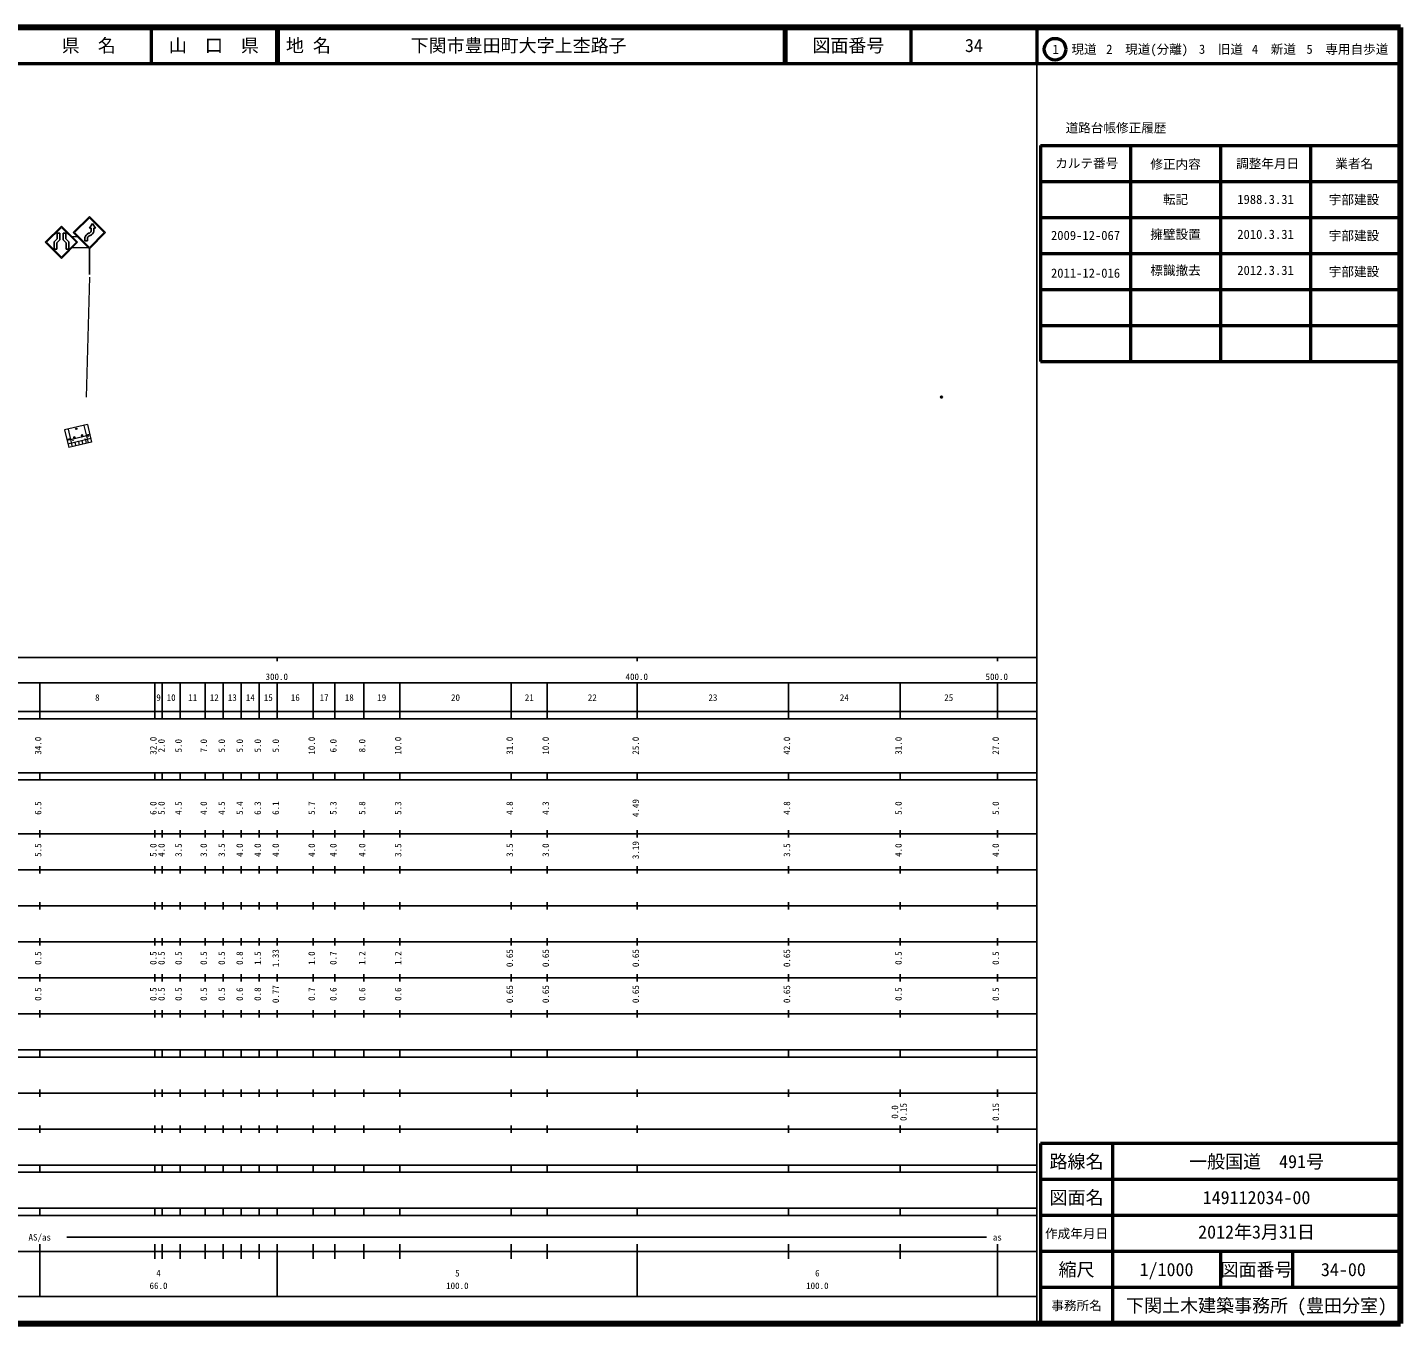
# Model space of a CAD drawing. Units: millimetres on the paper, with parts at other scales. Extents: x 40 to 680, y 20 to 380.
# Drawn here: x 298.6 to 680, y 20 to 380 of the extents above; entities that cross this region are included whole.
import ezdxf
from ezdxf.enums import TextEntityAlignment as Align

# ---------------------------------------------------------------- set-up
doc = ezdxf.new("R2010")
doc.units = ezdxf.units.MM
doc.header["$PDMODE"] = 32
doc.header["$PDSIZE"] = 0.5
for name, color, linetype, lineweight in [('M-BGD', 7, 'Continuous', 13), ('M-STR-HTXT', 7, 'Continuous', 25), ('M-TTL', 2, 'Continuous', 140), ('M-TTL-BAND', 7, 'Continuous', 25), ('M-TTL-FRAM', 2, 'Continuous', 50), ('M-TTL-LINE', 7, 'Continuous', 50)]:
    doc.layers.add(name, color=color, linetype=linetype, lineweight=lineweight)
doc.layers.add('M-OTRS', color=6, linetype='Continuous')
doc.layers.add('M-TTL-TXT', color=7, linetype='Continuous')
doc.styles.add('ＭＳ ゴシック', font='')
doc.styles.get('ＭＳ ゴシック').set_extended_font_data('MS Gothic')

msp = doc.modelspace()

# ---------------------------------------------------------------- linework, layer by layer
at = {"layer": 'M-BGD'}
for p, q in [((315.255, 269.68), (308.927, 268.195)), ((308.927, 268.195), (310.069, 263.327)), ((309.9, 268.424), (311.043, 263.556)), ((314.281, 269.452), (315.424, 264.584)), ((315.255, 269.68), (316.397, 264.813)), ((315.94, 266.76), (309.612, 265.274)), ((316.169, 265.786), (309.841, 264.301)), ((316.397, 264.813), (310.069, 263.327)), ((314.967, 266.531), (310.586, 265.503)), ((311.786, 266.298), (311.348, 266.195)), ((311.348, 266.195), (311.462, 265.709)), ((311.9, 265.811), (311.786, 266.298)), ((311.788, 264.758), (312.017, 263.784)), ((312.762, 264.986), (312.99, 264.013)), ((313.976, 266.812), (313.538, 266.71)), ((313.538, 266.71), (313.653, 266.223)), ((313.735, 265.215), (313.964, 264.241)), ((314.091, 266.326), (313.976, 266.812)), ((314.709, 265.444), (314.937, 264.47))]:
    msp.add_line(p, q, dxfattribs=at)
for centre, radius in [((312.166, 268.535), 0.2), ((310.274, 264.7), 0.02), ((311.229, 265.307), 0.02), ((312.391, 265.168), 0.02), ((313.519, 265.914), 0.02), ((314.561, 265.741), 0.02), ((315.428, 266.331), 0.02)]:
    msp.add_circle(centre, radius, dxfattribs=at)
for centre in [(310.183, 265.033), (315.537, 266.29)]:
    msp.add_arc(centre, 0.619, 49.35802, 157.06437, dxfattribs=at)
at = {"layer": 'M-OTRS'}
msp.add_point((552.492, 277.341), dxfattribs=at)
at = {"layer": 'M-STR-HTXT'}
msp.add_line((315.788, 318.521), (315.788, 311.338), dxfattribs=at)
at = {"layer": 'M-STR-HTXT', "lineweight": 13}
msp.add_line((315.006, 277.307), (315.875, 310.635), dxfattribs=at)
at = {"layer": 'M-TTL'}
for p, q in [((680, 380), (40, 380)), ((680, 20), (680, 380)), ((40, 20), (680, 20))]:
    msp.add_line(p, q, dxfattribs=at)
at = {"layer": 'M-TTL-BAND'}
for p, q in [((579, 20), (579, 370)), ((40, 205), (579, 205)), ((368, 205), (368, 204)), ((468, 205), (468, 204)), ((568, 205), (568, 204)), ((68, 198), (579, 198)), ((302, 188), (302, 198)), ((334, 188), (334, 198)), ((336, 188), (336, 198)), ((341, 188), (341, 198)), ((348, 188), (348, 198)), ((353, 188), (353, 198)), ((358, 188), (358, 198)), ((363, 188), (363, 198)), ((368, 188), (368, 198)), ((378, 188), (378, 198)), ((384, 188), (384, 198)), ((392, 188), (392, 198)), ((402, 188), (402, 198)), ((433, 188), (433, 198)), ((443, 188), (443, 198)), ((468, 188), (468, 198)), ((510, 188), (510, 198)), ((541, 188), (541, 198)), ((568, 188), (568, 198)), ((40, 190), (579, 190)), ((40, 188), (579, 188)), ((40, 173), (579, 173)), ((302, 171), (302, 173)), ((334, 171), (334, 173)), ((336, 171), (336, 173)), ((341, 171), (341, 173)), ((348, 171), (348, 173)), ((353, 171), (353, 173)), ((358, 171), (358, 173)), ((363, 171), (363, 173)), ((368, 171), (368, 173)), ((378, 171), (378, 173)), ((384, 171), (384, 173)), ((392, 171), (392, 173)), ((402, 171), (402, 173)), ((433, 171), (433, 173)), ((443, 171), (443, 173)), ((468, 171), (468, 173)), ((510, 171), (510, 173)), ((541, 171), (541, 173)), ((568, 171), (568, 173)), ((40, 171), (579, 171)), ((302, 155), (302, 157)), ((334, 155), (334, 157)), ((336, 155), (336, 157)), ((341, 155), (341, 157)), ((348, 155), (348, 157)), ((353, 155), (353, 157)), ((358, 155), (358, 157)), ((363, 155), (363, 157)), ((368, 155), (368, 157)), ((378, 155), (378, 157)), ((384, 155), (384, 157)), ((392, 155), (392, 157)), ((402, 155), (402, 157)), ((433, 155), (433, 157)), ((443, 155), (443, 157)), ((468, 155), (468, 157)), ((510, 155), (510, 157)), ((541, 155), (541, 157)), ((568, 155), (568, 157)), ((40, 156), (579, 156)), ((46, 146), (579, 146)), ((302, 145), (302, 147)), ((334, 145), (334, 147)), ((336, 145), (336, 147)), ((341, 145), (341, 147)), ((348, 145), (348, 147)), ((353, 145), (353, 147)), ((358, 145), (358, 147)), ((363, 145), (363, 147)), ((368, 145), (368, 147)), ((378, 145), (378, 147)), ((384, 145), (384, 147)), ((392, 145), (392, 147)), ((402, 145), (402, 147)), ((433, 145), (433, 147)), ((443, 145), (443, 147)), ((468, 145), (468, 147)), ((510, 145), (510, 147)), ((541, 145), (541, 147)), ((568, 145), (568, 147)), ((52, 136), (579, 136)), ((302, 135), (302, 137)), ((334, 135), (334, 137)), ((336, 135), (336, 137)), ((341, 135), (341, 137)), ((348, 135), (348, 137)), ((353, 135), (353, 137)), ((358, 135), (358, 137)), ((363, 135), (363, 137)), ((368, 135), (368, 137)), ((378, 135), (378, 137)), ((384, 135), (384, 137)), ((392, 135), (392, 137)), ((402, 135), (402, 137)), ((433, 135), (433, 137)), ((443, 135), (443, 137)), ((468, 135), (468, 137)), ((510, 135), (510, 137)), ((541, 135), (541, 137)), ((568, 135), (568, 137)), ((46, 126), (579, 126)), ((302, 125), (302, 127)), ((334, 125), (334, 127)), ((336, 125), (336, 127)), ((341, 125), (341, 127)), ((348, 125), (348, 127)), ((353, 125), (353, 127)), ((358, 125), (358, 127)), ((363, 125), (363, 127)), ((368, 125), (368, 127)), ((378, 125), (378, 127)), ((384, 125), (384, 127)), ((392, 125), (392, 127)), ((402, 125), (402, 127)), ((433, 125), (433, 127)), ((443, 125), (443, 127)), ((468, 125), (468, 127)), ((510, 125), (510, 127)), ((541, 125), (541, 127)), ((568, 125), (568, 127)), ((52, 116), (579, 116)), ((302, 115), (302, 117)), ((334, 115), (334, 117)), ((336, 115), (336, 117)), ((341, 115), (341, 117)), ((348, 115), (348, 117)), ((353, 115), (353, 117)), ((358, 115), (358, 117)), ((363, 115), (363, 117)), ((368, 115), (368, 117)), ((378, 115), (378, 117)), ((384, 115), (384, 117)), ((392, 115), (392, 117)), ((402, 115), (402, 117)), ((433, 115), (433, 117)), ((443, 115), (443, 117)), ((468, 115), (468, 117)), ((510, 115), (510, 117)), ((541, 115), (541, 117)), ((568, 115), (568, 117)), ((302, 105), (302, 107)), ((334, 105), (334, 107)), ((336, 105), (336, 107)), ((341, 105), (341, 107)), ((348, 105), (348, 107)), ((353, 105), (353, 107)), ((358, 105), (358, 107)), ((363, 105), (363, 107)), ((368, 105), (368, 107)), ((378, 105), (378, 107)), ((384, 105), (384, 107)), ((392, 105), (392, 107)), ((402, 105), (402, 107)), ((433, 105), (433, 107)), ((443, 105), (443, 107)), ((468, 105), (468, 107)), ((510, 105), (510, 107)), ((541, 105), (541, 107)), ((568, 105), (568, 107)), ((46, 106), (579, 106)), ((40, 96), (579, 96)), ((302, 94), (302, 96)), ((334, 94), (334, 96)), ((336, 94), (336, 96)), ((341, 94), (341, 96)), ((348, 94), (348, 96)), ((353, 94), (353, 96)), ((358, 94), (358, 96)), ((363, 94), (363, 96)), ((368, 94), (368, 96)), ((378, 94), (378, 96)), ((384, 94), (384, 96)), ((392, 94), (392, 96)), ((402, 94), (402, 96)), ((433, 94), (433, 96)), ((443, 94), (443, 96)), ((468, 94), (468, 96)), ((510, 94), (510, 96)), ((541, 94), (541, 96)), ((568, 94), (568, 96)), ((40, 94), (579, 94)), ((49, 84), (579, 84)), ((302, 83), (302, 85)), ((334, 83), (334, 85)), ((336, 83), (336, 85)), ((341, 83), (341, 85)), ((348, 83), (348, 85)), ((353, 83), (353, 85)), ((358, 83), (358, 85)), ((363, 83), (363, 85)), ((368, 83), (368, 85)), ((378, 83), (378, 85)), ((384, 83), (384, 85)), ((392, 83), (392, 85)), ((402, 83), (402, 85)), ((433, 83), (433, 85)), ((443, 83), (443, 85)), ((468, 83), (468, 85)), ((510, 83), (510, 85)), ((541, 83), (541, 85)), ((568, 83), (568, 85)), ((40, 74), (579, 74)), ((302, 73), (302, 75)), ((334, 73), (334, 75)), ((336, 73), (336, 75)), ((341, 73), (341, 75)), ((348, 73), (348, 75)), ((353, 73), (353, 75)), ((358, 73), (358, 75)), ((363, 73), (363, 75)), ((368, 73), (368, 75)), ((378, 73), (378, 75)), ((384, 73), (384, 75)), ((392, 73), (392, 75)), ((402, 73), (402, 75)), ((433, 73), (433, 75)), ((443, 73), (443, 75)), ((468, 73), (468, 75)), ((510, 73), (510, 75)), ((541, 73), (541, 75)), ((568, 73), (568, 75)), ((40, 64), (579, 64)), ((40, 62), (579, 62)), ((302, 62), (302, 64)), ((334, 62), (334, 64)), ((336, 62), (336, 64)), ((341, 62), (341, 64)), ((348, 62), (348, 64)), ((353, 62), (353, 64)), ((358, 62), (358, 64)), ((363, 62), (363, 64)), ((368, 62), (368, 64)), ((378, 62), (378, 64)), ((384, 62), (384, 64)), ((392, 62), (392, 64)), ((402, 62), (402, 64)), ((433, 62), (433, 64)), ((443, 62), (443, 64)), ((468, 62), (468, 64)), ((510, 62), (510, 64)), ((541, 62), (541, 64)), ((568, 62), (568, 64)), ((40, 52), (579, 52)), ((40, 50), (579, 50)), ((302, 50), (302, 52)), ((334, 50), (334, 52)), ((336, 50), (336, 52)), ((341, 50), (341, 52)), ((348, 50), (348, 52)), ((353, 50), (353, 52)), ((358, 50), (358, 52)), ((363, 50), (363, 52)), ((368, 50), (368, 52)), ((378, 50), (378, 52)), ((384, 50), (384, 52)), ((392, 50), (392, 52)), ((402, 50), (402, 52)), ((433, 50), (433, 52)), ((443, 50), (443, 52)), ((468, 50), (468, 52)), ((510, 50), (510, 52)), ((541, 50), (541, 52)), ((568, 50), (568, 52)), ((302, 27.5), (302, 42)), ((309.5, 44), (565, 44)), ((334, 38), (334, 42)), ((336, 38), (336, 42)), ((341, 38), (341, 42)), ((348, 38), (348, 42)), ((353, 38), (353, 42)), ((358, 38), (358, 42)), ((363, 38), (363, 42)), ((368, 27.5), (368, 42)), ((378, 38), (378, 42)), ((384, 38), (384, 42)), ((392, 38), (392, 42)), ((402, 38), (402, 42)), ((433, 38), (433, 42)), ((443, 38), (443, 42)), ((468, 27.5), (468, 42)), ((510, 38), (510, 42)), ((541, 38), (541, 42)), ((568, 27.5), (568, 42)), ((40, 40), (579, 40)), ((68, 27.5), (579, 27.5))]:
    msp.add_line(p, q, dxfattribs=at)
at = {"layer": 'M-TTL-FRAM'}
for p, q in [((580, 347.197), (580, 287.197)), ((580, 347.197), (680, 347.197)), ((580, 287.197), (680, 287.197)), ((680, 70), (580, 70)), ((580, 70), (580, 20))]:
    msp.add_line(p, q, dxfattribs=at)
at = {"layer": 'M-TTL-LINE'}
for p, q in [((333, 380), (333, 370)), ((367.75, 380), (367.75, 370)), ((368.25, 380), (368.25, 370)), ((508.747, 380), (508.747, 370)), ((509.247, 380), (509.247, 370)), ((543.997, 380), (543.997, 370)), ((579, 380), (579, 370)), ((40, 370), (680, 370)), ((605, 347.197), (605, 287.197)), ((630, 347.197), (630, 287.197)), ((655, 347.197), (655, 287.197)), ((580, 337.197), (680, 337.197)), ((580, 327.197), (680, 327.197)), ((580, 317.197), (680, 317.197)), ((580, 307.197), (680, 307.197)), ((580, 297.197), (680, 297.197)), ((600, 70), (600, 20)), ((680, 60), (580, 60)), ((680, 50), (580, 50)), ((680, 40), (580, 40)), ((630, 40), (630, 30)), ((650, 40), (650, 30)), ((680, 30), (580, 30))]:
    msp.add_line(p, q, dxfattribs=at)
msp.add_circle((584.031, 373.958), 3, dxfattribs=at)

# ---------------------------------------------------------------- texts
at = {"layer": 'M-TTL', "style": 'ＭＳ ゴシック'}
msp.add_text('2011-12-016', height=2.566, dxfattribs=at).set_placement((592.5, 311.766), align=Align.MIDDLE_CENTER)
at = {"layer": 'M-TTL-BAND', "style": 'ＭＳ ゴシック'}
for s, p in [('300.0', (367.844, 198.195)), ('400.0', (467.844, 198.195)), ('500.0', (567.844, 198.195)), ('8', (318, 192.405)), ('9', (335, 192.405)), ('10', (338.5, 192.405)), ('11', (344.5, 192.405)), ('12', (350.5, 192.405)), ('13', (355.5, 192.405)), ('14', (360.5, 192.405)), ('15', (365.5, 192.405)), ('16', (373, 192.405)), ('17', (381, 192.405)), ('18', (388, 192.405)), ('19', (397, 192.405)), ('20', (417.5, 192.405)), ('21', (438, 192.405)), ('22', (455.5, 192.405)), ('23', (489, 192.405)), ('24', (525.5, 192.405)), ('25', (554.5, 192.405)), ('AS/as', (302, 42.5)), ('as', (568, 42.5)), ('4', (335, 32.523)), ('5', (418, 32.523)), ('6', (518, 32.523)), ('66.0', (335, 29.033)), ('100.0', (418, 29.033)), ('100.0', (518, 29.033))]:
    msp.add_text(s, height=1.833, dxfattribs=at).set_placement(p, align=Align.BOTTOM_CENTER)
for s, p in [('34.0', (303, 180.5)), ('32.0', (335, 180.5)), ('2.0', (337.283, 180.5)), ('5.0', (342, 180.5)), ('7.0', (349, 180.5)), ('5.0', (354, 180.5)), ('5.0', (359, 180.5)), ('5.0', (364, 180.5)), ('5.0', (369, 180.5)), ('10.0', (379, 180.5)), ('6.0', (385, 180.5)), ('8.0', (393, 180.5)), ('10.0', (403, 180.5)), ('31.0', (434, 180.5)), ('10.0', (444, 180.5)), ('25.0', (469, 180.5)), ('42.0', (511, 180.5)), ('31.0', (542, 180.5)), ('27.0', (569, 180.5)), ('6.5', (303, 163.174)), ('6.0', (335, 163.174)), ('5.0', (337.283, 163.174)), ('4.5', (342, 163.174)), ('4.0', (349, 163.174)), ('4.5', (354, 163.174)), ('5.4', (359, 163.174)), ('6.3', (364, 163.174)), ('6.1', (369, 163.174)), ('5.7', (379, 163.174)), ('5.3', (385, 163.174)), ('5.8', (393, 163.174)), ('5.3', (403, 163.174)), ('4.8', (434, 163.174)), ('4.3', (444, 163.174)), ('4.49', (469, 163.174)), ('4.8', (511, 163.174)), ('5.0', (542, 163.174)), ('5.0', (569, 163.174)), ('5.5', (303, 151.5)), ('5.0', (335, 151.5)), ('4.0', (337.283, 151.5)), ('3.5', (342, 151.5)), ('3.0', (349, 151.5)), ('3.5', (354, 151.5)), ('4.0', (359, 151.5)), ('4.0', (364, 151.5)), ('4.0', (369, 151.5)), ('4.0', (379, 151.5)), ('4.0', (385, 151.5)), ('4.0', (393, 151.5)), ('3.5', (403, 151.5)), ('3.5', (434, 151.5)), ('3.0', (444, 151.5)), ('3.19', (469, 151.5)), ('3.5', (511, 151.5)), ('4.0', (542, 151.5)), ('4.0', (569, 151.5)), ('0.5', (303, 121.5)), ('0.5', (335, 121.5)), ('0.5', (337.283, 121.5)), ('0.5', (342, 121.5)), ('0.5', (349, 121.5)), ('0.5', (354, 121.5)), ('0.8', (359, 121.5)), ('1.5', (364, 121.5)), ('1.33', (369, 121.5)), ('1.0', (379, 121.5)), ('0.7', (385, 121.5)), ('1.2', (393, 121.5)), ('1.2', (403, 121.5)), ('0.65', (434, 121.5)), ('0.65', (444, 121.5)), ('0.65', (469, 121.5)), ('0.65', (511, 121.5)), ('0.5', (542, 121.5)), ('0.5', (569, 121.5)), ('0.5', (303, 111.5)), ('0.5', (335, 111.5)), ('0.5', (337.283, 111.5)), ('0.5', (342, 111.5)), ('0.5', (349, 111.5)), ('0.5', (354, 111.5)), ('0.6', (359, 111.5)), ('0.8', (364, 111.5)), ('0.77', (369, 111.5)), ('0.7', (379, 111.5)), ('0.6', (385, 111.5)), ('0.6', (393, 111.5)), ('0.6', (403, 111.5)), ('0.65', (434, 111.5)), ('0.65', (444, 111.5)), ('0.65', (469, 111.5)), ('0.65', (511, 111.5)), ('0.5', (542, 111.5)), ('0.5', (569, 111.5)), ('0.0', (541, 78.764)), ('0.15', (543.37, 78.764)), ('0.15', (569, 78.764))]:
    msp.add_text(s, height=1.833, rotation=90, dxfattribs=at).set_placement(p, align=Align.BOTTOM_CENTER)
at = {"layer": 'M-TTL-TXT', "style": 'ＭＳ ゴシック'}
for s, height, p in [('県\u3000名', 3.666, (315.625, 375)), ('山\u3000口\u3000県', 3.666, (350.375, 375)), ('図面番号', 3.666, (526.622, 375)), ('34', 3.666, (561.497, 375)), ('1\u3000現道', 2.566, (589.448, 373.958)), ('2\u3000現道(分離)', 2.566, (609.619, 373.958)), ('3\u3000旧道', 2.566, (630.121, 373.958)), ('4\u3000新道', 2.566, (644.824, 373.958)), ('5\u3000専用自歩道', 2.566, (665.228, 373.958)), ('道路台帳修正履歴', 2.566, (600.968, 352.113)), ('カルテ番号', 2.566, (592.839, 342.277)), ('修正内容', 2.566, (617.509, 342.023)), ('調整年月日', 2.566, (643.089, 342.197)), ('業者名', 2.566, (667.134, 342.197)), ('転記', 2.566, (617.5, 332.245)), ('1988.3.31', 2.566, (642.5, 332.245)), ('宇部建設', 2.566, (667.077, 332.189)), ('2009-12-067', 2.566, (592.5, 322.245)), ('宇部建設', 2.566, (667.077, 322.189)), ('宇部建設', 2.566, (667.077, 312.189)), ('路線名', 3.666, (590, 65)), ('路線名', 3.666, (590, 65)), ('一般国道\u3000491号', 3.666, (640, 65)), ('図面名', 3.666, (590, 55)), ('図面名', 3.666, (590, 55)), ('149112034-00', 3.666, (640, 55)), ('作成年月日', 2.566, (590, 45)), ('作成年月日', 2.566, (590, 45)), ('縮尺', 3.666, (590, 35)), ('縮尺', 3.666, (590, 35)), ('1/1000', 3.666, (615, 35)), ('図面番号', 3.666, (640, 35)), ('図面番号', 3.666, (640, 35)), ('34-00', 3.666, (664.125, 35)), ('下関土木建築事務所 (豊田分室)', 3.666, (640, 25)), ('事務所名', 2.566, (590, 25)), ('事務所名', 2.566, (590, 25))]:
    msp.add_text(s, height=height, dxfattribs=at).set_placement(p, align=Align.MIDDLE_CENTER)
for s, p in [('地 名', (370.38, 375)), ('下関市豊田町大字上杢路子', (405.024, 375))]:
    msp.add_text(s, height=3.666, dxfattribs=at).set_placement(p, align=Align.MIDDLE_LEFT)
for s, height, p in [('擁壁設置', 2.566, (617.5, 320.495)), ('2010.3.31', 2.566, (642.5, 320.495)), ('標識撤去', 2.566, (617.5, 310.495)), ('2012.3.31', 2.566, (642.5, 310.495)), ('2012年3月31日', 3.666, (640, 42.5))]:
    msp.add_text(s, height=height, dxfattribs=at).set_placement(p, align=Align.BOTTOM_CENTER)

# ---------------------------------------------------------------- wipeouts: each hides what was drawn before it
for points in [[(316.662, 325.521), (315.787, 324.271), (316.287, 324.271), (316.287, 323.853), (317.037, 323.932), (317.037, 324.271), (317.537, 324.271)], [(306.817, 321.314), (306.817, 322.825), (307.567, 322.825), (307.567, 321.003), (306.733, 320.17), (306.733, 318.462), (305.983, 318.462), (305.983, 320.481)], [(315.287, 321.191), (314.537, 321.407), (314.537, 320.771), (315.287, 320.771)]]:
    msp.add_wipeout(points)

# ---------------------------------------------------------------- next in the draw order: linework, layer by layer
at = {"layer": 'M-STR-HTXT'}
for p, q in [((315.787, 324.271), (316.662, 325.521)), ((315.787, 324.271), (316.287, 324.271)), ((320.288, 323.021), (315.788, 327.521)), ((319.935, 323.021), (315.788, 327.168)), ((316.287, 324.271), (316.287, 323.396)), ((316.662, 325.521), (317.537, 324.271)), ((317.037, 324.271), (317.037, 323.396)), ((317.037, 324.271), (317.537, 324.271)), ((305.983, 320.481), (305.983, 318.462)), ((314.537, 321.646), (314.537, 320.771)), ((315.287, 320.771), (314.537, 320.771)), ((315.287, 321.646), (315.287, 320.771)), ((315.788, 318.874), (319.935, 323.021)), ((315.788, 318.521), (320.288, 323.021))]:
    msp.add_line(p, q, dxfattribs=at)
for centre, radius, start, end in [((316.225, 321.208), 1.743, 112.3354, 165.46589), ((316.225, 321.208), 1.034, 101.85301, 154.9835), ((315.35, 323.833), 1.035, 281.85262, 334.98311), ((315.35, 323.833), 1.743, 292.33506, 345.46554)]:
    msp.add_arc(centre, radius, start, end, dxfattribs=at)

# ---------------------------------------------------------------- next in the draw order: wipeouts: each hides what was drawn before it
msp.add_wipeout([(308.483, 322.825), (309.233, 322.825), (309.233, 321.314), (310.067, 320.48), (310.067, 318.462), (309.317, 318.462), (309.317, 320.17), (308.483, 321.003)])

# ---------------------------------------------------------------- next in the draw order: linework, layer by layer
for p, q in [((303.526, 320.326), (308.026, 324.826)), ((303.879, 320.326), (308.026, 324.472)), ((312.526, 320.325), (308.026, 324.826)), ((312.173, 320.325), (308.026, 324.472)), ((311.288, 323.021), (315.788, 327.521)), ((311.642, 323.021), (315.788, 327.168)), ((305.983, 320.481), (306.817, 321.314)), ((306.733, 320.17), (307.567, 321.003)), ((306.817, 322.825), (306.817, 321.314)), ((306.817, 322.825), (307.567, 322.825)), ((307.567, 322.825), (307.567, 321.003)), ((308.483, 322.825), (308.483, 321.003)), ((308.483, 322.825), (309.233, 322.825)), ((309.317, 320.17), (308.483, 321.003)), ((309.233, 322.825), (309.233, 321.314)), ((310.067, 320.48), (309.233, 321.314)), ((310.067, 320.48), (310.067, 318.462)), ((311.288, 323.021), (315.788, 318.521)), ((311.642, 323.021), (315.788, 318.874)), ((303.526, 320.326), (308.026, 315.825)), ((303.879, 320.326), (308.026, 316.179)), ((305.983, 318.462), (306.733, 318.462)), ((306.733, 320.17), (306.733, 318.462)), ((308.026, 316.179), (312.173, 320.325)), ((308.026, 315.825), (312.526, 320.325)), ((309.317, 320.17), (309.317, 318.462)), ((309.317, 318.462), (310.067, 318.462))]:
    msp.add_line(p, q, dxfattribs=at)
at = {"layer": 'M-STR-HTXT', "lineweight": 13}
for p, q in [((312.837, 321.825), (311.026, 321.825)), ((315.483, 318.825), (311.026, 318.825))]:
    msp.add_line(p, q, dxfattribs=at)

doc.saveas('drawing.dxf')
